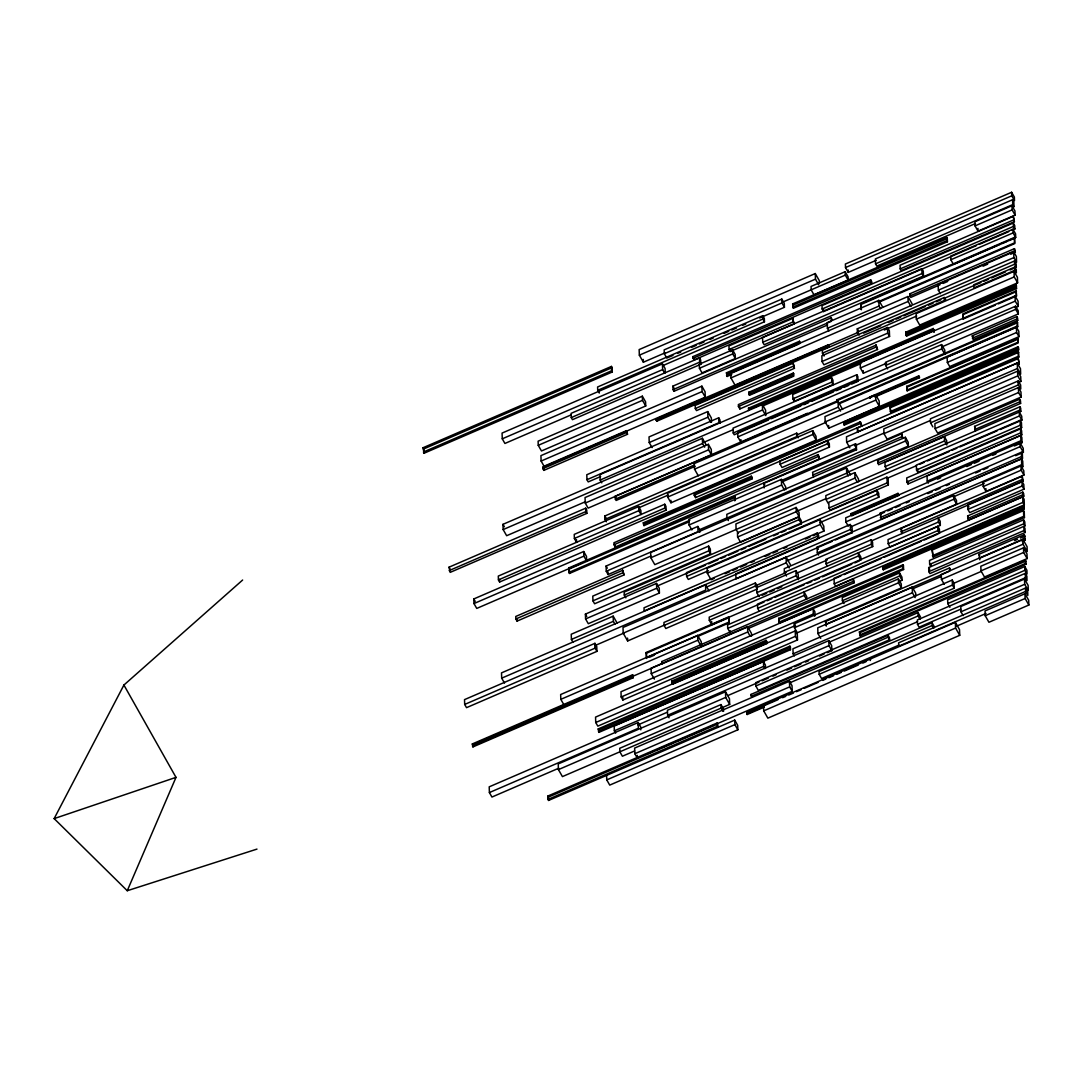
<?xml version="1.0" encoding="UTF-8"?>
<svg xmlns="http://www.w3.org/2000/svg" width="1083" height="1083" viewBox="0 0 1083 1083"><rect width="100%" height="100%" fill="white"/><g stroke="black" fill="none" stroke-linecap="round" stroke-linejoin="round"><path stroke-width="1.5" d="M123.909 685.038L54.15 818.613L127.266 890.727L176.001 777.364L123.909 685.038L242.633 580.028M819.384 283.408L819.29 280.605L815.269 273.552L639.146 349.579L639.349 355.17L643.37 362.223L664.989 352.882M1011.617 192.273L1011.739 195.82L1014.487 200.639L1014.365 197.079L1011.617 192.273L845.39 264.022L845.512 267.569L848.26 272.388L876.215 260.313M423.236 447.658L611.435 366.42L612.125 367.624L612.274 371.997L424.062 453.236L423.236 447.658L424.062 453.236M639.349 355.17L815.458 279.157L815.269 273.552M423.913 448.863L612.125 367.624M845.512 267.569L1011.739 195.82M423.385 452.031L611.584 370.792L611.435 366.42M759.67 317.969L784.43 307.288L784.295 303.43L781.818 299.084L664.177 349.863L664.312 353.721L666.79 358.067L672.976 355.386M845.173 271.698L811.045 286.44L811.153 289.865L814.064 294.955L848.206 280.226L848.084 276.788L845.173 271.698L845.295 275.123L848.206 280.226M1012.564 199.719L1012.727 204.633L1014.013 206.88L1013.837 201.966L1012.564 199.719L875.362 258.945L875.524 263.859L876.81 266.093L975.472 223.518M782.4 302.211L845.295 275.123M664.312 353.721L781.953 302.942L781.818 299.084M875.524 263.859L1012.727 204.633M1011.969 205.756L974.89 221.758L975.038 225.887L978.03 231.139L1015.096 215.138L1014.961 210.995L1011.969 205.756L1012.104 209.885L1015.096 215.138M662.566 365.729L764.449 321.759L764.327 318.416L762.77 315.681L597.599 386.983L597.721 390.313L599.278 393.048L599.17 389.718M677.62 353.383L680.72 352.056M691.55 347.372L696.193 345.369M699.293 344.028L703.936 342.025M710.123 339.358L713.223 338.018M724.067 333.347L728.71 331.344M731.797 330.004L736.44 328M742.64 325.32L745.727 323.993M792.661 303.917L946.691 237.421L947.314 238.517L947.422 241.753L793.392 308.235L792.661 303.917L793.392 308.235M975.038 225.887L1012.104 209.885M793.284 305L947.314 238.517M597.721 390.313L762.892 319.025L762.77 315.681M792.77 307.152L946.799 240.67L946.691 237.421M665.233 372.796L665.084 368.491L662.43 363.847L502.079 433.078L502.268 438.818L504.922 443.461L571.228 414.843M1013.268 216.356L900.054 265.227L900.19 268.882L901.164 270.601L1014.378 221.731L1013.268 216.356L1014.378 221.731M502.268 438.818L662.634 369.601L662.43 363.847M692.836 356.659L870.718 279.874L871.666 281.553L871.734 283.272L693.851 360.057L692.836 356.659L693.797 358.338M692.903 358.378L870.773 281.607L870.718 279.874M900.19 268.882L1013.404 220.011M699.496 357.931L571.107 413.354L571.255 417.591L572.447 419.676L700.823 364.267L700.674 360.016L699.496 357.931L699.632 362.182L700.823 364.267M1011.766 230.341L1014.852 229.014L1014.73 225.575L1013.282 223.017L822.024 305.568L822.146 309.007L823.594 311.566L976.297 245.651M792.756 318.375L728.954 345.91L729.089 349.525L730.213 351.515L794.015 323.979L792.756 318.375L794.015 323.979M822.146 309.007L1013.39 226.455L1013.282 223.017M571.255 417.591L699.632 362.182M729.089 349.525L792.878 321.989M732.568 349.85L699.28 364.226L699.428 368.288L702.041 372.877L735.33 358.514L735.195 354.452L732.568 349.85L732.717 353.911L735.33 358.514M1009.613 240.101L1015.692 237.488L1015.556 233.806L1012.943 229.217L950.725 256.075L950.847 259.758L953.46 264.347M921.863 268.665L762.567 337.436L762.73 342.282L764.151 344.746L923.447 275.989L923.285 271.143L921.863 268.665L922.039 273.512L923.447 275.989M979.384 244.325L1008.679 231.667M699.428 368.288L732.717 353.911M950.847 259.758L1013.079 232.899L1012.943 229.217M762.73 342.282L922.039 273.512M642.354 396.188L538.116 441.187L538.251 445.33L541.473 450.975L645.725 405.976L645.59 401.847L642.354 396.188L642.503 400.331L645.725 405.976M860.985 309.142L860.809 303.741L1014.284 237.488L1014.663 238.138L1014.839 243.54L878.408 302.428M954.989 263.683L999 244.69M1002.032 243.377L1006.581 241.414M861.364 309.792L861.175 304.391L1014.663 238.138M827.574 324.995L674.005 391.274L673.071 389.636L672.949 386.103L831.162 317.806L832.096 319.444M538.251 445.33L642.503 400.331M882.645 307.003L878.841 300.343L827.222 322.626L827.412 328.325L828.928 330.992M673.071 389.636L831.284 321.34L831.162 317.806M878.042 301.778L1014.473 242.89L1014.284 237.488M827.412 328.325L879.044 306.042L878.841 300.343M727.153 376.451L726.422 372.796L799.484 341.253L800.134 342.39L727.072 373.919L727.153 376.451L731.729 374.488M939.99 284.775L910.762 297.392L909.95 295.97L909.882 293.777L1014.46 248.643L1015.353 252.244L1010.737 254.234M912.224 304.025L907.933 296.525L730.768 372.985L730.944 377.926L735.222 385.44M909.95 295.97L1014.541 250.823L1014.46 248.643M726.517 375.327L798.049 344.448M545.859 465.988L705.263 397.177L705.074 391.762L701.879 386.157L540.931 455.632L541.121 461.047L544.316 466.651M1013.702 251.825L1013.905 257.564L1016.558 262.221L1016.355 256.481L1013.702 251.825L938.149 284.45L938.352 290.176L940.328 293.669M943.063 283.448L947.679 281.458M983.053 266.188L987.669 264.198M730.944 377.926L908.109 301.453L907.933 296.525M541.121 461.047L702.068 391.572L701.879 386.157M938.352 290.176L1013.905 257.564M859.13 335.107L857.398 332.061L857.289 328.826L1014.46 260.989L1016.192 264.035L1016.301 267.271L1010.141 269.924M626.475 430.641L542.8 466.759L542.867 468.641L543.856 470.374L627.517 434.269L626.475 430.641L627.517 434.269M656.108 419.107L828.509 344.692L829.104 345.734L829.145 346.804L656.745 421.219L656.108 419.107L656.745 421.219M857.398 332.061L1014.568 264.225L1014.46 260.989M736.765 384.763L858.481 332.237M542.867 468.641L626.529 432.537M656.149 420.177L828.549 345.761L828.509 344.692M656.704 420.15L829.104 345.734M945.946 300.357L944.308 297.487L822.335 350.134L822.444 353.153L824.082 356.023M1014.785 267.081L973.807 284.775L973.915 287.956L1014.893 270.263L1014.785 267.081L1016.26 269.653L1016.368 272.835L1014.893 270.263M793.149 363.143L695.191 405.421L695.3 408.521L696.491 410.606L794.435 368.328L793.149 363.143L794.435 368.328M863.747 333.104L880.696 325.793M888.412 322.463L893.028 320.473M896.115 319.147L900.731 317.143M903.818 315.816L925.383 306.503M928.469 305.176L933.086 303.186M936.172 301.846L940.802 299.856M943.875 298.529L980.86 282.568M983.946 281.228L988.562 279.238M991.649 277.911L1005.511 271.914M822.444 353.153L944.403 300.505L944.308 297.487M695.3 408.521L793.243 366.244M1014.04 271.373L916.164 313.623L916.353 319.16L919.724 325.076L1017.6 282.825L1017.411 277.289L1014.04 271.373L1014.23 276.91L1017.6 282.825M887.478 327.472L821.848 355.806L822.038 361.492L823.919 364.795L889.563 336.461L889.36 330.762L887.478 327.472L887.681 333.158L889.563 336.461M884.297 330.031L916.719 316.033M916.353 319.16L1014.23 276.91M749.03 392.168L793.298 373.066L793.663 373.716L793.744 376.167L749.477 395.268L749.03 392.168L749.477 395.268M749.395 392.818L793.663 373.716M822.038 361.492L887.681 333.158M711.49 422.167L711.341 417.957L707.713 411.594L649.028 436.923L649.218 442.541L652.128 447.631M749.111 394.632L793.379 375.517L793.298 373.066M649.218 442.541L707.903 417.212L707.713 411.594M905.835 332.183L1015.8 284.721L1016.409 285.804L1016.504 288.647L906.552 336.109L905.835 332.183L906.552 336.109M876.052 345.139L738.376 404.568L738.43 406.463L739.851 408.941L877.528 349.511L876.052 345.139L877.528 349.511M906.457 333.266L1016.409 285.804M738.43 406.463L876.12 347.034M905.93 335.026L1015.895 287.564L1015.8 284.721M720.087 423.304L719.978 420.001L718.719 417.794L586.796 474.733L586.959 479.688L588.231 481.908L600.645 476.547M995.291 305.189L963.261 319.011L962.922 318.402L962.773 313.989L1016.138 290.948L1016.639 295.984L998.336 303.876M963.261 319.011L963.112 314.598L1016.477 291.557M748.583 410.538L748.502 408.223L933.235 328.474L934.02 332.034L933.235 328.474M586.959 479.688L718.882 422.749L718.719 417.794M933.952 329.719L749.206 409.455L748.502 408.223M933.316 330.789L599.968 474.584L600.158 480.04L601.769 482.856M1016.138 290.948L1016.287 295.375L860.159 362.778L860.349 367.976L863.341 373.229L886.571 363.198M763.258 405.746L861.066 363.522M831.582 377.723L792.742 394.483L792.891 398.855L794.272 401.279L833.111 384.519L832.962 380.147L831.582 377.723L831.73 382.096L833.111 384.519M600.158 480.04L762.554 409.943L762.364 404.487L765.586 410.146L765.776 415.588L762.554 409.943M860.349 367.976L1015.245 301.115L1015.055 295.916L1018.061 301.169L1018.237 306.367L1015.137 307.707M792.891 398.855L831.73 382.096M585.483 501.686L506.654 535.719L503.148 529.573L502.972 524.334L702.38 438.263L705.886 444.409M851.82 384.018L858.007 381.351L857.831 376.518L856.815 374.732L733.056 428.151L733.218 432.983L734.233 434.77L768.28 420.082M942.427 346.655L1018.318 313.908L1018.21 310.767L1015.583 306.178L885.488 362.331L885.596 365.458L887.573 368.91M703.909 442.297L733.299 429.613M503.148 529.573L702.556 443.502L702.38 438.263M885.596 365.458L1015.692 309.305L1015.583 306.178M733.218 432.983L856.991 379.564L856.815 374.732M708.39 444.328L585.05 497.557L585.24 503.067L588.123 508.117L711.463 454.887L711.274 449.377L708.39 444.328L708.58 449.824L711.463 454.887M941.614 344.597L941.75 348.848L944.945 354.425L944.796 350.188L941.614 344.597L737.699 432.618L737.848 436.869L741.029 442.446L838.35 400.439M771.367 418.742L800.757 406.057M803.857 404.717L808.5 402.714M811.587 401.387L833.247 392.032M836.347 390.692L840.99 388.689M844.077 387.362L848.72 385.358M737.848 436.869L941.75 348.848M972.277 335.798L1016.788 316.574L1017.614 318.023L1017.695 320.446L973.184 339.669L972.277 335.798L973.103 337.246M585.24 503.067L708.58 449.824M972.358 338.221L1016.869 318.998L1016.788 316.574M449.025 567.181L585.686 508.184L586.715 509.971L586.837 513.383L450.162 572.379L449.025 567.181L450.041 568.968M837.01 402.483L836.929 399.803L1017.181 321.989L1017.573 322.693L1017.709 326.714L839 403.851M695.124 466.353L616.119 500.468L615.361 499.128L615.252 496.19L807.363 413.273L808.121 414.613M1017.573 322.693L837.321 400.493L836.929 399.803M842.628 409.482L838.08 401.509L694.325 463.565L694.514 469.156L698.305 475.803M449.147 570.592L585.808 511.596L585.686 508.184M615.361 499.128L694.365 465.013M838.608 403.16L1017.316 326.024L1017.181 321.989M1016.423 327.12L947.151 357.024L947.327 362.399L949.71 366.568L1018.981 336.664L1018.805 331.29L1016.423 327.12L1016.612 332.495L1018.981 336.664M694.514 469.156L838.283 407.113L838.08 401.509M947.327 362.399L1016.612 332.495M918.763 375.855L918.79 376.627L869.649 397.84L869.622 397.068L918.763 375.855L919.399 376.965L919.426 377.737L874.888 396.96M875.605 394.713L824.989 416.562L825.178 421.937L828.752 428.191L879.355 406.342L879.179 400.981L875.605 394.713L875.795 400.087L879.355 406.342M874.861 396.188L919.399 376.965M606.331 521.776L604.977 519.393L604.856 515.982L796.75 433.146L798.185 437.816M906.688 386.428L1017.763 338.478L1018.128 339.128L1018.25 342.891L907.175 390.841L906.688 386.428L907.175 390.841M825.178 421.937L875.795 400.087M907.053 387.064L1018.128 339.128M796.452 435.095L825.815 422.411M604.977 519.393L796.858 436.571L796.75 433.146M812.751 430.628L667.561 493.293L667.697 497.07L670.946 502.783L816.135 440.104L816.013 436.327L812.751 430.628L812.886 434.405L816.135 440.104M906.809 390.191L1017.885 342.255L1017.763 338.478M638.645 506.573L638.794 510.675L641.014 514.574L640.865 510.472L638.645 506.573L574.247 534.379L574.383 538.481L576.603 542.38L576.508 539.645M638.835 507.751L668.238 495.066M667.697 497.07L812.886 434.405M843.549 422.086L1017.912 346.831L1018.562 347.954L1018.629 349.863L844.253 425.118L843.549 422.086L844.253 425.118M574.383 538.481L638.794 510.675M844.185 423.223L1018.562 347.954M843.603 423.994L1017.979 348.726L1017.912 346.831M890.104 406.775L1018.155 351.501L1018.629 352.313L1018.792 357.106L890.727 412.379L890.104 406.775L890.727 412.379M664.745 504.231L498.302 576.075L498.424 579.906L499.629 582.004L666.086 510.161L665.95 506.33L664.745 504.231L664.881 508.049L666.086 510.161M890.564 407.601L1018.629 352.313M860.335 421.829L694.162 493.564L694.217 495.215L695.584 497.611L861.77 425.876L860.335 421.829L861.77 425.876M694.217 495.215L860.403 423.48M498.424 579.906L664.881 508.049M890.267 411.567L1018.331 356.293L1018.155 351.501M827.439 440.429L779.99 460.911L780.112 464.228L781.994 467.531L829.429 447.062L829.321 443.732L827.439 440.429L827.547 443.759L829.429 447.062M1018.358 362.507L857.479 431.955L857.343 428.002L1018.223 358.568L1019.211 364.023L1018.223 358.568M643.397 522.778L751.304 476.195L751.832 477.129L751.9 479.038L643.992 525.621L643.397 522.778L643.992 525.621M780.112 464.228L827.547 443.759M643.925 523.712L751.832 477.129M1017.275 363.076L1017.465 368.504L1020.66 374.109L1020.47 368.694L1017.275 363.076L846.473 436.801L846.662 442.23L849.857 447.834M643.464 524.7L751.372 478.117L751.304 476.195M581.991 562.998L476.75 608.416L473.975 603.556L473.812 598.94L583.696 551.518L586.472 556.378L586.634 560.994L583.859 556.134L583.696 551.518M818.125 454.616L613.939 542.759L614.007 544.722L615.32 547.01L819.493 458.881L818.125 454.616L819.493 458.881M846.662 442.23L1017.465 368.504M473.975 603.556L583.859 556.134M614.007 544.722L818.193 456.579M1017.817 382.746L1020.89 381.419L1020.727 376.681L1017.573 371.158L883.809 428.895L883.972 433.633L887.126 439.156L930.175 420.57M764.111 487.973L763.962 483.329L855.597 443.773L856.355 445.113L856.518 449.756L781.967 481.935M688.856 521.911L569.496 573.435L568.913 572.433L568.765 567.952L734.64 496.352L735.316 500.346M569.496 573.435L569.333 568.954L735.208 497.354M854.514 445.83L884.026 433.092M883.972 433.633L1017.736 375.896L1017.573 371.158M785.716 489.638L785.622 486.809L781.385 479.39L688.856 519.326L689.059 524.971L691.875 529.925M781.195 480.608L855.746 448.43L855.597 443.773M568.913 572.433L689.83 520.246M1018.291 380.891L1018.44 384.885L1020.768 388.959L1020.633 384.979L1018.291 380.891L930.405 418.823L930.554 422.817L932.883 426.905M689.059 524.971L781.588 485.035L781.385 479.39M901.692 433.796L902.789 438.425L901.692 433.796L812.521 472.283L813.617 476.913M930.554 422.817L1018.44 384.885M812.616 475.18L901.801 436.693M1018.413 387.552L934.886 423.615L935.062 428.584L937.621 433.065L1021.147 397.014L1020.971 392.046L1018.413 387.552L1018.589 392.52L1021.147 397.014M650.937 556.039L608.118 574.518L606.263 571.269L606.087 566.043L697.845 526.446L699.699 529.682L699.794 532.294M847.799 472.161L908.353 446.034L908.217 442.27L905.361 437.261L726.815 514.33L726.937 518.08L728.372 520.585M699.456 529.736L727.221 517.755M726.937 518.08L905.483 441.011L905.361 437.261M935.062 428.584L1018.589 392.52M606.263 571.269L698.021 531.672L697.845 526.446M850.466 474.868L846.5 467.937L650.666 552.465L650.842 557.718L654.809 564.649L855.001 478.063L854.812 472.621L735.912 523.942L736.102 529.384L738.308 533.269M650.842 557.718L846.689 473.176L846.5 467.937M622.711 570.294L515.765 616.457L515.846 618.989L517.065 621.101L624.011 574.938L622.711 570.294L624.011 574.938M877.541 460.546L1019.59 399.234L1020.511 400.832L1020.592 403.431L878.543 464.756L877.541 460.546L878.448 462.143M515.846 618.989L622.806 572.812M877.623 463.145L1019.685 401.834L1019.59 399.234M944.39 436.639L944.538 440.93L946.84 444.964L946.691 440.673L944.39 436.639L884.973 462.279L885.122 466.583L886.652 469.277M975.499 430.953L974.592 426.377L1019.902 406.815L1020.7 408.21L1020.809 411.391L825.828 495.567L825.963 499.439L828.387 503.69M885.122 466.583L944.538 440.93M974.714 429.558L1020.024 409.997L1019.902 406.815M796.14 507.44L737.455 532.768L737.604 537.019L740.542 542.163L799.213 516.835L799.078 512.597L796.14 507.44L796.289 511.69L799.213 516.835M708.648 546.103L592.78 596.11L592.942 600.848L594.608 603.773L710.489 553.765L710.326 549.027L708.648 546.103L708.81 550.827L710.489 553.765M796.926 511.203L826.261 498.532M737.604 537.019L796.289 511.69M825.963 499.439L1019.455 415.926L1019.32 412.041L1021.743 416.278L1021.878 420.163L1000.205 429.518M592.942 600.848L708.81 550.827M886.977 477.116L828.82 502.214L829.023 507.968L830.214 510.052L888.358 484.954L888.168 479.2L886.977 477.116L887.18 482.869L888.358 484.954M1020.105 420.312L916.34 465.094L916.516 470.022L917.87 472.391L1021.635 427.609L1021.459 422.681L1020.105 420.312L1020.281 425.24L1021.635 427.609M887.207 478.293L916.611 465.609M919.711 464.269L924.354 462.265M927.454 460.925L949.128 451.57M952.214 450.23L956.858 448.227M959.958 446.9L997.105 430.858M789.02 529.127L801.379 523.793L801.285 520.828L798.916 516.672L624.174 592.09L624.282 595.054L625.852 597.83M624.282 595.054L799.01 519.623L798.916 516.672M916.516 470.022L1020.281 425.24M829.023 507.968L887.18 482.869M585.402 614.115L656.528 583.412L659.249 588.177L659.412 593.01L588.299 623.7L585.578 618.934L585.402 614.115L586.769 616.498M819.993 522.575L878.855 497.165L878.719 493.334L877.027 490.342L686.487 572.596L686.622 576.427L688.314 579.419L708.458 570.727M1020.511 428.827L906.728 477.941L906.864 482.003L907.987 483.966L1021.77 434.852L1021.635 430.79L1020.511 428.827L1020.646 432.875L1021.77 434.852M657.571 585.862L705.507 565.177M708.607 563.837L717.88 559.83M720.98 558.503L725.61 556.5M728.71 555.159L737.983 551.152M741.083 549.826L745.713 547.822M748.813 546.482L765.816 539.144M773.546 535.801L778.19 533.797M781.29 532.47L785.92 530.467M585.578 618.934L656.691 588.231L656.528 583.412M686.622 576.427L877.162 494.186L877.027 490.342M813.13 535.719L823.96 531.049L823.797 526.162L820.034 519.569L707.158 568.291L707.321 573.178L711.084 579.771L714.171 578.43M906.864 482.003L1020.646 432.875M1014.365 445.979L1022.041 442.663L1021.865 437.464L1020.741 435.501L927.034 475.951L927.224 481.15L928.334 483.113M707.321 573.178L820.21 524.456L820.034 519.569M617.242 623.266L613.181 616.146L571.242 634.245L571.418 639.444L573.042 642.287M851.116 513.586L897.969 493.361L898.687 494.62L898.714 495.459L851.861 515.684L851.116 513.586L851.861 515.684M927.224 481.15L1020.917 440.7L1020.741 435.501M851.143 514.425L897.997 494.2L897.969 493.361M894.152 496.583L898.687 494.62M1015.664 455.672L1023.381 452.342L1023.232 448.308L1019.983 442.595L845.701 517.823L845.85 521.871L848.287 526.148M937.553 479.133L940.626 477.806M966.74 466.529L971.356 464.539M974.416 463.213L979.032 461.236M992.854 455.266L995.927 453.939M817.272 532.998L644.033 607.78L644.141 611.015L817.381 536.234L817.272 532.998L818.613 535.368L818.721 538.603L817.381 536.234M571.418 639.444L613.357 621.331L613.181 616.146M725.001 573.76L729.644 571.756M732.731 570.43L737.374 568.426M740.461 567.086L746.647 564.419M751.291 562.415L754.377 561.075M765.207 556.405L769.837 554.401M772.937 553.075L777.567 551.071M783.754 548.404L786.854 547.064M805.4 539.05L810.043 537.046M845.85 521.871L1020.118 446.643L1019.983 442.595M709.04 590.966L705.534 584.806L501.51 672.881L501.686 678.161L504.502 683.089M850.263 524.483L735.804 573.882L735.98 578.877L850.439 529.479L850.263 524.483L852.091 527.678L852.267 532.674L835.25 540.011M705.818 587.338L817.178 539.266M880.141 513.207L1021.391 452.234L1022.352 453.899L1022.501 458.231L881.251 519.204L880.141 513.207L881.102 514.872M850.642 526.907L884.567 512.259M887.654 510.932L892.284 508.929M895.37 507.602L900 505.599M906.16 502.945L909.246 501.605M927.752 493.618L932.382 491.628M935.468 490.288L940.098 488.298M946.258 485.631L949.344 484.304M975.566 472.987L980.196 470.983M983.283 469.656L987.899 467.653M501.686 678.161L705.71 590.1L705.534 584.806M790.522 564.893L786.082 557.095L623.009 627.49L623.212 633.176L627.653 640.96L664.921 624.877M880.289 517.539L1021.54 456.566L1021.391 452.234M818.531 555.065L817.299 552.899L817.096 547.159L1021.499 458.935L1022.731 461.101L1022.934 466.841L1021.689 464.675L1021.499 458.935M594.933 643.329L464.526 699.618L464.688 704.437L466.529 707.659L596.936 651.37L596.76 646.565L594.933 643.329L595.095 648.148L596.936 651.37M787.3 560.71L832.15 541.351M623.212 633.176L786.272 562.781L786.082 557.095M594.851 645.63L624.214 632.946M464.688 704.437L595.095 648.148M817.299 552.899L1021.689 464.675M1021.012 465.947L983.093 482.314L983.242 486.551L986.017 491.411L1023.936 475.044L1023.787 470.807L1021.012 465.947L1021.161 470.184L1023.936 475.044M871.896 540.701L956.6 504.136L956.479 500.427L953.676 495.527L784.268 568.656L784.39 572.365L786.488 576.034M953.243 496.921L984.217 483.546M755.393 582.979L663.974 622.441L664.082 625.446L665.815 628.506L757.247 589.044L757.139 586.038L755.393 582.979L755.501 585.984L757.247 589.044M784.39 572.365L953.812 499.236L953.676 495.527M983.242 486.551L1021.161 470.184M756.557 585.321L786.055 572.582M664.082 625.446L755.501 585.984M795.978 570.619L796.154 575.696L798.401 579.635L798.225 574.559L795.978 570.619L756.679 587.582L756.855 592.658L759.102 596.598M764.07 602.08L711.788 624.647L709.311 620.315L709.203 617.148L872.708 546.59L872.56 542.19L871.192 539.794L825.869 559.356L826.018 563.769L827.385 566.165M796.425 573.273L827.236 559.979M901.949 533.594L900.826 528.545L1022.19 476.168L1023.313 481.204L888.046 539.591L888.195 543.72L890.104 547.064L940.328 525.377L940.193 521.248L938.284 517.904L938.42 522.033L940.328 525.377M756.855 592.658L796.154 575.696M826.018 563.769L871.341 544.207L871.192 539.794M900.948 531.821L1022.298 479.431L1022.19 476.168M967.728 504.773L1022 481.353L1023.801 484.521L1023.963 489.178L969.705 512.597L967.891 509.416L967.728 504.773L968.947 506.885M762.134 595.298L766.669 593.335M769.688 592.035L774.223 590.073M777.242 588.773L781.777 586.81M709.311 620.315L858.494 555.931L858.386 552.75L860.85 557.082L860.958 560.249L858.494 555.931M888.195 543.72L938.42 522.033M967.891 509.416L1022.149 485.996L1022 481.353M937.797 526.284L937.932 530.562L939.543 533.391L939.394 529.1L937.797 526.284L757.504 604.111L757.653 608.389L759.251 611.205M728.656 616.89L728.832 622.143L646.294 657.774L646.118 652.521L728.656 616.89L729.238 622.847L698.657 636.046M767.143 600.754L771.759 598.75M774.832 597.423L804.06 584.82M807.133 583.493L811.749 581.49M814.822 580.163L819.438 578.173M822.511 576.846L851.739 564.243M854.812 562.903L859.428 560.913M646.7 658.478L646.51 653.211L729.049 617.594M967.633 515.941L1022.799 492.129L1023.679 493.672L1023.773 496.231L968.608 520.057L967.633 515.941L968.608 520.057M757.653 608.389L937.932 530.562M967.715 518.5L1022.894 494.687L1022.799 492.129M701.432 645.075L701.31 641.853L697.642 635.396L560.656 694.528L560.818 699.347L564.5 705.805M649.759 657.151L654.335 655.174M1022.718 496.853L834.032 578.308L834.221 583.832L835.616 586.282L1024.315 504.84L1024.112 499.304L1022.718 496.853L1022.907 502.39L1024.315 504.84M840.922 575.953L727.6 624.918L727.708 628.397L730.402 633.108L730.335 630.793M844.009 574.626L880.993 558.666M884.066 557.325L921.051 541.365M924.137 540.038L938 534.054M560.818 699.347L697.804 640.229L697.642 635.396M727.708 628.397L804.155 595.393L804.033 591.927L806.727 596.652L806.808 598.967M834.221 583.832L1022.907 502.39M853.147 578.945L853.228 581.368L661.916 663.947L661.835 661.523L853.147 578.945L853.973 580.393L854.054 582.816L747.595 628.776M472.418 743.899L632.607 674.75L633.054 675.548L633.135 677.768L472.946 746.918L472.418 743.899L472.946 746.918M882.753 566.761L1023.476 506.018L1023.936 506.844L1024.017 509.064L883.295 569.807L882.753 566.761L883.295 569.807M472.865 744.698L633.054 675.548M883.214 567.573L1023.936 506.844M751.548 636.114L751.453 633.406L747.554 626.57L651.059 668.211L651.249 673.626L654.376 679.109M632.228 676.577L662.999 663.283M472.486 746.119L632.675 676.97L632.607 674.75M882.835 568.981L1023.557 508.238L1023.476 506.018M932.192 550.042L1023.503 510.621L1024.247 511.921L1024.437 517.62L933.126 557.028L932.192 550.042L933.126 557.028M778.731 618.42L902.951 564.798L903.452 565.692L903.588 569.523L779.367 623.145L778.731 618.42L779.367 623.145M651.249 673.626L747.744 631.985L747.554 626.57M779.232 619.314L903.452 565.692M932.382 555.728L1023.706 516.32L1023.503 510.621M778.853 622.251L903.087 568.629L902.951 564.798M815.012 615.74L814.876 611.8L813.157 608.795L620.992 691.739L621.168 696.978L622.887 699.997L794.908 625.744M898.971 581.625L902.071 580.285L901.963 577.185L899.513 572.893L842.276 597.599L842.384 600.699L844.023 603.556M1025.127 532.498L1024.017 530.562L1023.882 526.487L1024.978 528.423L1025.127 532.498L929.931 573.584L928.821 571.648L928.686 567.573L1024.938 525.891L1024.802 521.938L1023.597 519.84L929.525 560.439L929.661 564.392L930.866 566.49L930.771 563.864M842.384 600.699L899.621 575.994L899.513 572.893M621.168 696.978L813.333 614.034L813.157 608.795M929.661 564.392L1023.733 523.779L1023.597 519.84M794.313 623.822L898.376 578.904L901.273 583.967L901.394 587.852L797.332 632.77L794.448 627.707L794.313 623.822L795.761 626.353M794.448 627.707L898.511 582.789L898.376 578.904M671.88 680.963L766.047 640.324L766.75 641.556L766.818 643.559L672.651 684.199L671.88 680.963L672.651 684.199M672.584 682.195L766.75 641.556M928.821 571.648L1024.017 530.562M671.947 682.967L766.114 642.314L766.047 640.324M795.233 630.915L595.555 717.108L595.731 722.51L597.816 726.138L797.494 639.945L797.318 634.543L795.233 630.915L795.423 636.317L797.494 639.945M979.844 559.803L978.937 554.334L1024.328 534.745L1025.222 540.214L1022.203 541.514M826.275 626.123L825.381 621.534L949.534 567.939L950.332 569.32M1014.487 540.647L1017.519 539.334M1020.538 538.034L1025.087 536.071M595.731 722.51L795.423 636.317M1022.853 539.253L1023.029 544.194L1027.239 551.572L1027.063 546.631L1022.853 539.253L941.289 574.45L941.452 579.391L944.268 584.319M915.771 595.961L915.676 593.105L912.224 587.04L817.746 627.829L817.936 633.541L820.697 638.388M825.49 624.742L949.642 571.147L949.534 567.939M979.086 558.476L1024.464 538.887L1024.328 534.745M913.186 588.611L941.127 576.549M941.452 579.391L1023.029 544.194M817.936 633.541L912.414 592.753L912.224 587.04M598.344 728.859L789.913 646.158L790.387 646.998L790.482 649.692L598.913 732.379L598.344 728.859L598.913 732.379M598.818 729.685L790.387 646.998M598.439 731.539L790.008 648.852L789.913 646.158M1023.489 547.849L980.819 566.26L980.981 570.863L984.488 577.009L1027.144 558.584L1026.982 553.982L1023.489 547.849L1023.652 552.452L1027.144 558.584M828.942 642.287L954.218 588.218L954.042 583.196L952.241 580.041L792.946 648.798L793.122 653.821L794.326 655.919M765.519 668.225L765.41 665.043L763.461 661.605L614.183 726.043L614.345 730.808L615.658 733.096M980.981 570.863L1023.652 552.452M953.365 583.466L981.063 571.499M614.345 730.808L763.623 666.37L763.461 661.605M793.122 653.821L952.417 585.064L952.241 580.041M640.825 729.874L640.73 727.004L638.171 722.537L489.205 786.84L489.394 792.566L491.953 797.047L558.679 768.24M827.195 652.683L831.852 650.68L831.676 645.671L828.806 640.622L667.453 710.272L667.629 715.281L669.064 717.799M637.846 724.947L667.087 712.316M859.482 631.836L1025.344 560.249L1025.804 561.062L1025.912 564.284L860.064 635.87L859.482 631.836L860.064 635.87M667.629 715.281L828.969 645.644L828.806 640.622M489.394 792.566L638.374 728.263L638.171 722.537M859.956 632.648L1025.804 561.062M721.928 707.754L729.671 704.41L729.468 698.752L725.475 691.753L558.232 763.935L558.435 769.607L562.429 776.606L721.102 708.12L720.98 704.573L619.747 748.272L619.869 751.819L622.387 756.232L634.665 750.939M859.591 635.058L1025.452 563.458L1025.344 560.249M920.55 617.026L918.032 612.599L755.704 682.656L755.826 685.999L758.357 690.426L917.585 621.696M1024.775 566.517L1024.911 570.294L1027.022 574.004L1026.901 570.227L1024.775 566.517L947.639 599.82L947.774 603.597L949.886 607.306M727.911 695.543L758.939 682.155M762.039 680.814L768.24 678.134M772.896 676.13L775.997 674.79M786.854 670.106L791.511 668.089M794.611 666.749L800.824 664.069M805.481 662.065L808.581 660.725M819.438 656.041L824.095 654.024M558.435 769.607L725.678 697.411L725.475 691.753M755.826 685.999L918.14 615.929L918.032 612.599M947.774 603.597L1024.911 570.294M1025.249 573.367L1025.398 577.767L1027.009 580.583L1026.86 576.183L1025.249 573.367L917.342 619.95L917.491 624.35L919.101 627.165L960.716 609.201M888.087 635.247L888.155 637.183L751.06 696.369L750.993 694.42L888.087 635.247L889.522 637.779L889.59 639.715L789.48 682.94M917.491 624.35L1025.398 577.767M1024.518 579.026L1024.694 584.279L1028.295 590.587L1028.105 585.334L1024.518 579.026L960.797 606.534L960.973 611.787L963.125 615.564M716.337 724.08L792.215 691.333L792.025 685.688L789.48 681.234L634.624 748.082L634.828 753.714L637.359 758.168L637.264 755.352M934.453 626.949L932.057 622.739L819.073 671.514L819.168 674.303L821.564 678.5L898.958 645.102M960.973 611.787L1024.694 584.279M634.828 753.714L789.669 686.879L789.48 681.234M819.168 674.303L932.152 625.527L932.057 622.739M1025.452 588.069L898.633 642.815L898.741 646.199L1025.574 591.453L1025.452 588.069L1027.713 592.035L1027.821 595.406L1025.574 591.453M606.602 775.387L606.764 779.895L609.729 785.107L737.848 729.807L737.685 725.299L734.721 720.1L548.594 800.432L548.025 799.416L547.903 796.032L717.149 722.984L717.853 727.37L717.149 722.984M648.203 753.497L652.846 751.48M655.946 750.153L672.976 742.803M676.076 741.462L705.493 728.764M708.593 727.424L713.237 725.42M548.594 800.432L548.485 797.047L717.731 723.999M764.151 707.172L747.175 714.496L746.796 713.832L746.742 712.357L955.368 622.332L959.524 629.629L959.728 635.328L767.861 718.151L763.705 710.868L763.501 705.155M747.175 714.496L747.121 713.02L777.987 699.699M782.616 697.696L785.703 696.369M788.79 695.029L793.419 693.039M796.506 691.699L801.136 689.709M804.222 688.368L818.112 682.371M822.742 680.381L825.828 679.041M828.915 677.714L833.544 675.711M836.631 674.384L841.261 672.381M844.347 671.054L858.25 665.057M862.88 663.053L865.967 661.727M548.025 799.416L717.271 726.355M746.796 713.832L763.772 706.509M1024.951 593.728L985.029 610.947L985.205 615.713L988.928 622.265L1028.85 605.031L1028.688 600.266L1024.951 593.728L1025.114 598.493L1028.85 605.031M956.682 626.123L986.072 613.438M763.705 710.868L955.572 628.045L955.368 622.332M985.205 615.713L1025.114 598.493M606.764 779.895L734.87 724.608L734.721 720.1M54.15 818.613L176.001 777.364M127.266 890.727L256.982 849.099M1013.39 226.455L1014.852 229.014M1013.079 232.899L1015.692 237.488M1014.541 250.823L1015.353 252.244M1014.568 264.225L1016.301 267.271M1015.895 287.564L1016.504 288.647M1015.245 301.115L1018.237 306.367M1015.692 309.305L1018.318 313.908M1016.869 318.998L1017.695 320.446M1017.316 326.024L1017.709 326.714M1017.979 348.726L1018.629 349.863M1018.331 356.293L1018.792 357.106M946.799 240.67L947.422 241.753M1017.736 375.896L1020.89 381.419M1019.685 401.834L1020.592 403.431M1020.024 409.997L1020.809 411.391M1019.455 415.926L1021.878 420.163M1020.917 440.7L1022.041 442.663M1020.118 446.643L1023.381 452.342M1021.54 456.566L1022.501 458.231M1022.298 479.431L1023.313 481.204M1022.149 485.996L1023.963 489.178M909.882 293.777L910.695 295.199M1022.894 494.687L1023.773 496.231M908.109 301.453L910.965 306.462M1023.557 508.238L1024.017 509.064M974.592 426.377L975.39 427.771M1023.706 516.32L1024.437 517.62M1023.733 523.779L1024.938 525.891M1024.464 538.887L1025.222 540.214M870.773 281.607L871.734 283.272M879.044 306.042L880.56 308.709M1025.452 563.458L1025.912 564.284M918.79 376.627L919.426 377.737M857.289 328.826L858.44 330.856M953.812 499.236L956.6 504.136M978.937 554.334L979.695 555.66M815.458 279.157L818.667 284.788M905.483 441.011L908.353 446.034M869.622 397.068L870.258 398.178M856.991 379.564L858.007 381.351M828.549 345.761L829.145 346.804M952.417 585.064L954.218 588.218M897.997 494.2L898.714 495.459M857.343 428.002L858.291 432.144M781.953 302.942L784.43 307.288M838.283 407.113L840.543 411.093M928.686 567.573L929.783 569.509M855.746 448.43L856.518 449.756M900.826 528.545L901.841 530.318M955.572 628.045L959.728 635.328M877.162 494.186L878.855 497.165M854.812 472.621L858.508 479.092L858.602 481.813M855.001 478.063L857.222 481.949M762.892 319.025L764.449 321.759M903.087 568.629L903.588 569.523M846.689 473.176L848.273 475.951M932.152 625.527L933.749 628.33M912.414 592.753L915.176 597.613M899.621 575.994L902.071 580.285M918.14 615.929L920.036 619.259M898.511 582.789L901.394 587.852M871.341 544.207L872.708 546.59M850.439 529.479L852.267 532.674M888.155 637.183L889.59 639.715M853.228 581.368L854.054 582.816M820.21 524.456L823.96 531.049M726.422 372.796L727.072 373.919M781.588 485.035L784.403 489.99M817.096 547.159L818.342 549.325M799.01 519.623L801.379 523.793M870.597 659.723L870.218 659.06L870.258 660.535M763.962 483.329L764.72 484.67M702.068 391.572L705.263 397.177M751.372 478.117L751.9 479.038M825.381 621.534L826.167 622.915M707.903 417.212L710.814 422.302M786.272 562.781L789.236 567.979M804.155 595.393L806.172 598.94M813.333 614.034L814.484 616.051M828.969 645.644L831.852 650.68M672.949 386.103L673.883 387.741M662.634 369.601L664.624 373.08M702.556 443.502L704.654 447.184M790.008 648.852L790.482 649.692M611.584 370.792L612.274 371.997M766.114 642.314L766.818 643.559M789.669 686.879L792.215 691.333M747.744 631.985L750.086 636.087M763.623 666.37L764.923 668.658M728.832 622.143L729.238 622.847M750.993 694.42L752.441 696.951M697.804 640.229L700.742 645.387M615.252 496.19L616.024 497.53M725.678 697.411L729.671 704.41M734.87 724.608L737.848 729.807M656.691 588.231L659.412 593.01M720.98 704.573L723.498 708.986L723.579 711.355M721.102 708.12L722.997 711.436M604.856 515.982L606.223 518.364M585.808 511.596L586.837 513.383M661.835 661.523L662.661 662.972M606.087 566.043L607.319 568.209M646.118 652.521L646.51 653.211M613.357 621.331L614.982 624.187M632.675 676.97L633.135 677.768M568.765 567.952L569.333 568.954M502.972 524.334L504.367 526.798M473.812 598.94L475.207 601.376M547.903 796.032L548.485 797.047M977.935 228.378L978.03 231.139M985.909 488.582L986.017 491.411M917.748 469.115L917.87 472.391M907.892 481.258L907.987 483.966M863.246 370.63L863.341 373.229M848.179 270.019L848.26 272.388M828.657 425.511L828.752 428.191M823.527 309.264L823.594 311.566M799.484 341.253L799.579 343.798M794.177 398.368L794.272 401.279M739.784 407.046L739.851 408.941M740.934 439.617L741.029 442.446M730.132 349.105L730.213 351.515M734.64 496.352L734.788 500.847M711.68 621.48L711.788 624.647M695.53 495.96L695.584 497.611M673.924 388.919L674.005 391.274M670.864 500.265L670.946 502.783M643.261 359.421L643.37 362.223M627.558 638.117L627.653 640.96M622.793 697.371L622.887 699.997M615.252 545.047L615.32 547.01M608.023 571.905L608.118 574.518M543.788 468.492L543.856 470.374M516.97 618.569L517.065 621.101M499.547 579.459L499.629 582.004"/></g></svg>
